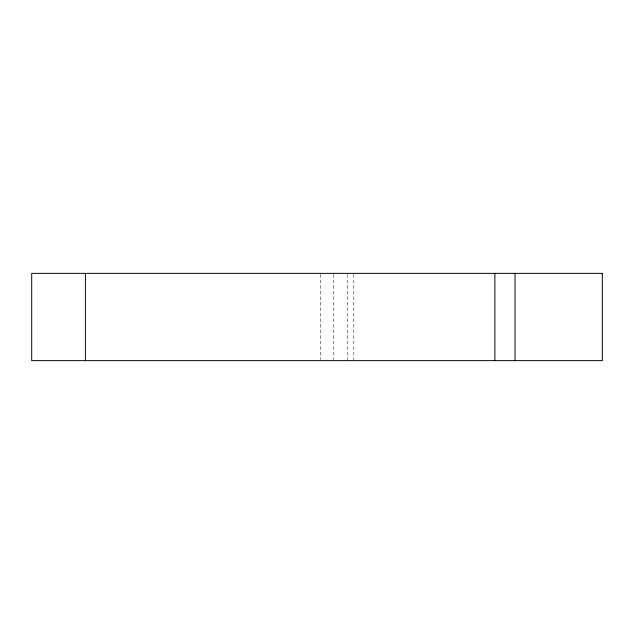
<?xml version="1.0" encoding="UTF-8"?>
<svg xmlns="http://www.w3.org/2000/svg" width="634" height="634" viewBox="0 0 634 634"><rect width="100%" height="100%" fill="white"/><g stroke="black" fill="none" stroke-linecap="round" stroke-linejoin="round"><path stroke-width="0.48" stroke-dasharray="3.17 2.38" d="M353.796 274.348L353.796 359.652M347.21 274.348L347.21 360.635M333.785 274.348L333.785 359.652M320.36 274.348L320.36 359.652"/><path stroke-width="0.95" d="M515.03 273.365L515.03 360.635M494.892 273.365L494.892 360.635M85.4 273.365L85.4 360.635M602.3 273.365L31.7 273.365L31.7 360.635L602.3 360.635L602.3 273.365"/></g></svg>
